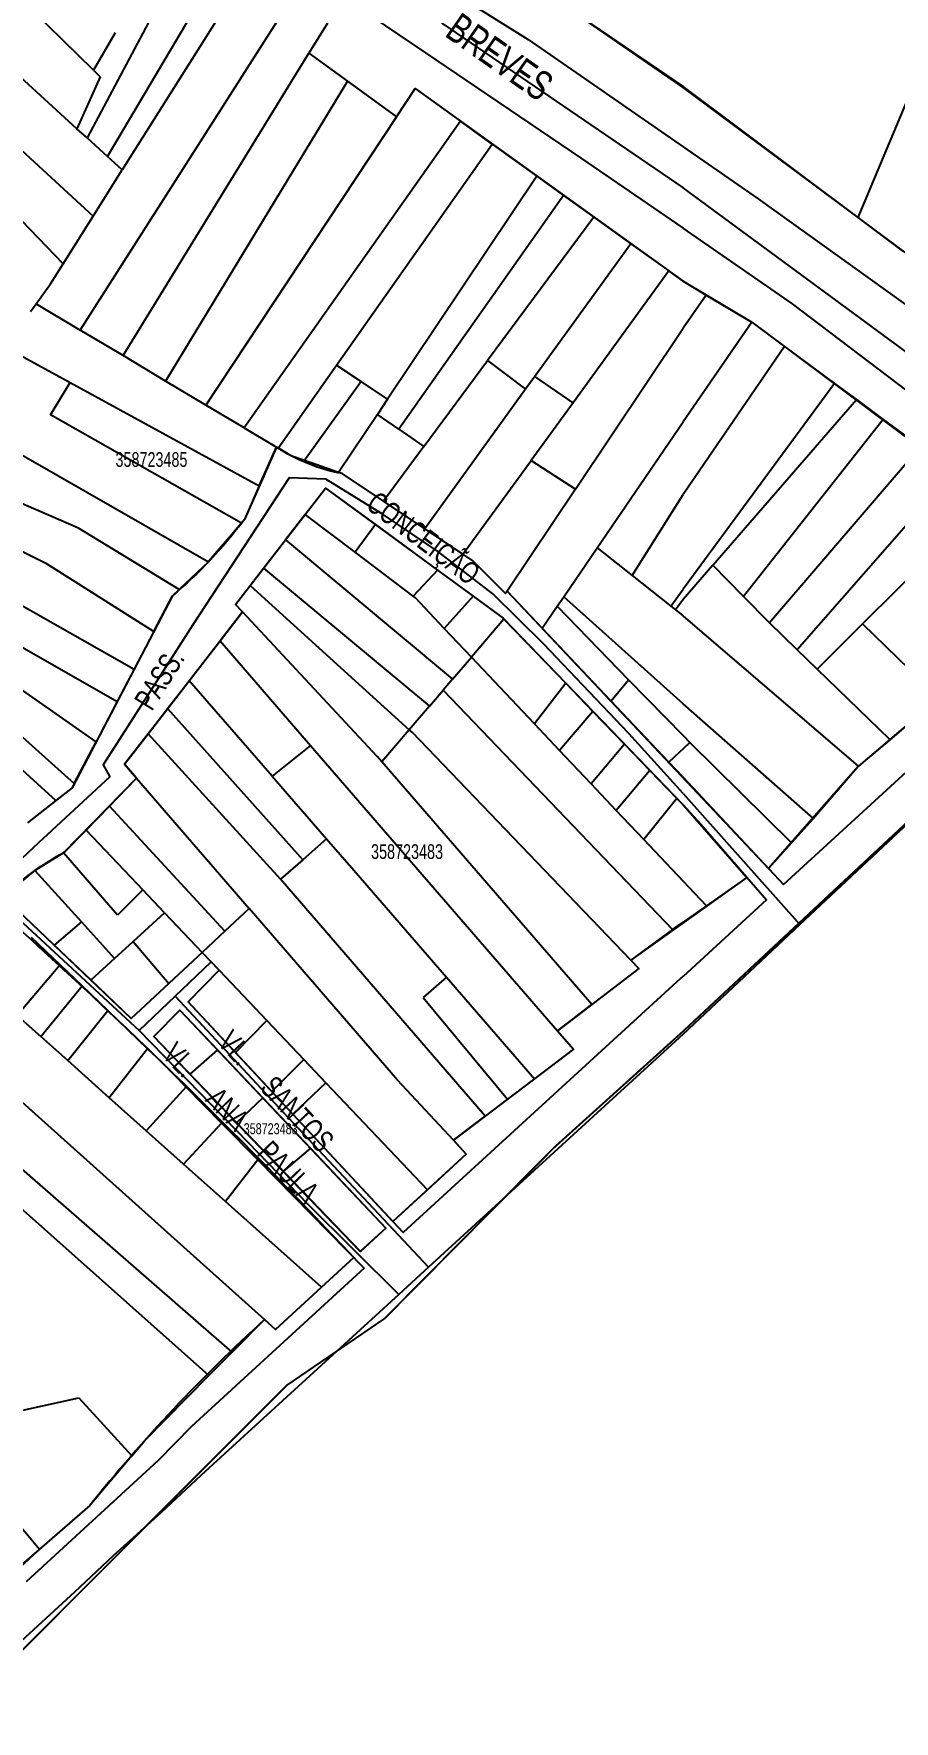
# Model space of a CAD drawing. Extents: x 199219 to 200475, y 4837288 to 4839440.
# Drawn here: x 199911.7 to 200028.7, y 4837743 to 4837972.4 of the extents above; entities that cross this region are included whole.
import ezdxf

# ---------------------------------------------------------------- set-up
doc = ezdxf.new("R2010")
doc.units = 0
doc.header["$LTSCALE"] = 3
doc.header["$MEASUREMENT"] = 0
for name, color, linetype in [('CD_MALHA_LOTES', 40, 'CONTINUOUS'), ('CD_TXT_QUADRA', 7, 'CONTINUOUS'), ('LM-LIM-SETOR-FISCAL', 7, 'CONTINUOUS'), ('RU-QUADRAS', 210, 'CONTINUOUS'), ('SV-EIXO-RUA-PAV', 20, 'CONTINUOUS'), ('SV-RUA-PAVIM-S-GUIA-C-GUIA', 7, 'CONTINUOUS'), ('SV-TXT-RUA-N-PAV-S-GUIA-C-GUIA', 7, 'CONTINUOUS'), ('SV-TXT-RUA-PAV-S-GUIA-C-GUIA', 7, 'CONTINUOUS')]:
    doc.layers.add(name, color=color, linetype=linetype)
doc.styles.add('ARIAL', font='ARIAL.TTF')
doc.linetypes.add('Limite', pattern='A,20,-3,[130,ltypeshp.shx,S=6.35,R=0,X=0,Y=0],-3,20', length=46)

msp = doc.modelspace()

# ---------------------------------------------------------------- linework, layer by layer
at = {"layer": 'CD_MALHA_LOTES', "linetype": 'Continuous'}
for p, q in [((199921.69, 4837955.7), (199938.02, 4837983.23)), ((199974.06, 4837982.96), (200000, 4837965.22)), ((199919.78, 4837967.45), (199906.24, 4837980.72)), ((199931.36, 4837981.67), (199918.92, 4837958.23)), ((199940.93, 4837981.22), (199923.69, 4837953.88)), ((199918, 4837932.08), (199946.73, 4837977.2)), ((199917.54, 4837959.48), (199900.23, 4837975.24)), ((199951.61, 4837973.83), (199949.1, 4837969.74)), ((200023.82, 4837947.39), (200035.28, 4837974.73)), ((199922.72, 4837972.51), (199919.78, 4837967.45)), ((199886.38, 4837971.26), (199915.65, 4837941.13)), ((199894.13, 4837971.1), (199919.73, 4837947.6)), ((199923.81, 4837928.63), (199949.1, 4837969.74)), ((199949.1, 4837969.74), (199954.36, 4837965.93)), ((199919.78, 4837967.45), (199920.69, 4837966.55)), ((199920.69, 4837966.55), (199917.54, 4837959.48)), ((199954.36, 4837965.93), (199929.61, 4837925.17)), ((199954.36, 4837965.93), (199961, 4837961.11)), ((199961, 4837961.11), (199963.54, 4837964.95)), ((199963.54, 4837964.95), (199969.73, 4837960.5)), ((200023.82, 4837947.39), (200000, 4837965.22)), ((199961, 4837961.11), (199935.09, 4837921.91)), ((199969.73, 4837960.5), (199940.3, 4837918.82)), ((199974.04, 4837957.4), (199969.73, 4837960.5)), ((199918.92, 4837958.23), (199917.54, 4837959.48)), ((199918.92, 4837958.23), (199921.69, 4837955.7)), ((199923.69, 4837953.88), (199921.69, 4837955.7)), ((199952.87, 4837927.32), (199974.04, 4837957.4)), ((199974.04, 4837957.4), (199980.1, 4837953.05)), ((199919.73, 4837947.6), (199923.69, 4837953.88)), ((199980.1, 4837953.05), (199959.79, 4837922.71)), ((199980.1, 4837953.05), (199983.75, 4837950.42)), ((199983.75, 4837950.42), (199961.34, 4837918.62)), ((199983.75, 4837950.42), (199987.87, 4837947.47)), ((199915.65, 4837941.13), (199919.73, 4837947.6)), ((199987.87, 4837947.47), (199973.42, 4837927.97)), ((199987.87, 4837947.47), (199992.89, 4837943.85)), ((200030, 4837942.8), (200023.82, 4837947.39)), ((199992.89, 4837943.85), (199979.85, 4837925.81)), ((199992.89, 4837943.85), (199998.07, 4837940.14)), ((199913.92, 4837938.38), (199915.65, 4837941.13)), ((199998.07, 4837940.14), (199985.04, 4837922.22)), ((200000, 4837938.75), (199998.07, 4837940.14)), ((199911.97, 4837935.66), (199913.92, 4837938.38)), ((200000, 4837938.75), (200003.16, 4837936.86)), ((199911.23, 4837934.62), (199911.97, 4837935.66)), ((199911.97, 4837935.66), (199918, 4837932.08)), ((200003.16, 4837936.86), (200000, 4837932.35)), ((200003.16, 4837936.86), (200009.34, 4837933.17)), ((200009.34, 4837933.17), (200000, 4837919.61)), ((200009.34, 4837933.17), (200013.82, 4837929.86)), ((199923.81, 4837928.63), (199918, 4837932.08)), ((199985.36, 4837910.47), (200000, 4837932.35)), ((199907.84, 4837929.8), (199916.61, 4837925)), ((199929.61, 4837925.17), (199923.81, 4837928.63)), ((199964.75, 4837916.27), (199973.42, 4837927.97)), ((199973.42, 4837927.97), (199978.58, 4837924.06)), ((200013.82, 4837929.86), (200000, 4837909.74)), ((200013.82, 4837929.86), (200020.59, 4837924.86)), ((199944.94, 4837916.06), (199952.87, 4837927.32)), ((199952.87, 4837927.32), (199956.19, 4837925.1)), ((199979.85, 4837925.81), (199978.58, 4837924.06)), ((199985.04, 4837922.22), (199979.85, 4837925.81)), ((199913.92, 4837920.59), (199916.61, 4837925)), ((199916.61, 4837925), (199942.35, 4837910.92)), ((199935.09, 4837921.91), (199929.61, 4837925.17)), ((199956.19, 4837925.1), (199948.49, 4837914.37)), ((199959.79, 4837922.71), (199956.19, 4837925.1)), ((199978.58, 4837924.06), (199964.87, 4837905.09)), ((200020.59, 4837924.86), (200000, 4837896.9)), ((200020.59, 4837924.86), (200023.58, 4837922.65)), ((199940.3, 4837918.82), (199935.09, 4837921.91)), ((199959.79, 4837922.71), (199958.41, 4837920.65)), ((199985.04, 4837922.22), (199979.32, 4837914.36)), ((200004.05, 4837900.14), (200023.58, 4837922.65)), ((200023.58, 4837922.65), (200027.21, 4837919.97)), ((199902.56, 4837919.41), (199935.43, 4837900.6)), ((199939.91, 4837905.87), (199913.92, 4837920.59)), ((199940.3, 4837918.82), (199944.7, 4837916.2)), ((199958.41, 4837920.65), (199953.13, 4837912.76)), ((199961.34, 4837918.62), (199958.41, 4837920.65)), ((199988.31, 4837902.51), (200000, 4837919.61)), ((200027.21, 4837919.97), (200008.21, 4837895.9)), ((200027.21, 4837919.97), (200032.3, 4837916.22)), ((199961.34, 4837918.62), (199964.75, 4837916.27)), ((199942.35, 4837910.92), (199944.7, 4837916.2)), ((199944.7, 4837916.2), (199944.94, 4837916.06)), ((199946.79, 4837914.96), (199944.94, 4837916.06)), ((199948.49, 4837914.37), (199946.79, 4837914.96)), ((199953.13, 4837912.76), (199948.49, 4837914.37)), ((199964.75, 4837916.27), (199959.24, 4837908.84)), ((199970.06, 4837901.63), (199979.32, 4837914.36)), ((199979.32, 4837914.36), (199985.36, 4837910.47)), ((200032.3, 4837916.22), (200011.75, 4837892.3)), ((199917.77, 4837905.18), (199900.39, 4837912.67)), ((199953.61, 4837912.59), (199953.13, 4837912.76)), ((199959.24, 4837908.84), (199953.61, 4837912.59)), ((200036.78, 4837912.91), (200015.52, 4837888.65)), ((199942.35, 4837910.92), (199940.32, 4837906.35)), ((199948.6, 4837907.03), (199951.37, 4837910.62)), ((199951.37, 4837910.62), (199958.14, 4837905.66)), ((199985.36, 4837910.47), (199976.08, 4837896.6)), ((199993.06, 4837898.75), (200000, 4837909.74)), ((199898.46, 4837907.86), (199913.32, 4837900.43)), ((199964.87, 4837905.09), (199959.24, 4837908.84)), ((200041.65, 4837909.31), (200024.44, 4837892.18)), ((199931.47, 4837896.86), (199917.77, 4837905.18)), ((199935.43, 4837900.6), (199939.91, 4837905.87)), ((199940.32, 4837906.35), (199939.91, 4837905.87)), ((199948.6, 4837907.03), (199945.93, 4837903.59)), ((199955.39, 4837901.9), (199948.6, 4837907.03)), ((199958.14, 4837905.66), (199955.39, 4837901.9)), ((199958.14, 4837905.66), (199966.61, 4837899.46)), ((199964.87, 4837905.09), (199970.06, 4837901.63)), ((199942.94, 4837899.72), (199945.93, 4837903.59)), ((199945.93, 4837903.59), (199968.62, 4837884.63)), ((199913.32, 4837900.43), (199927.99, 4837891.11)), ((199935.43, 4837900.6), (199931.47, 4837896.86)), ((199963.28, 4837895.92), (199955.39, 4837901.9)), ((199971.41, 4837900.73), (199970.06, 4837901.63)), ((199975.86, 4837896.28), (199971.41, 4837900.73)), ((199983.77, 4837895.86), (199988.31, 4837902.51)), ((199988.31, 4837902.51), (199993.06, 4837898.75)), ((199901.68, 4837899.43), (199925.31, 4837886)), ((199941.11, 4837897.36), (199942.94, 4837899.72)), ((199942.94, 4837899.72), (199965.49, 4837880.97)), ((199966.61, 4837899.46), (199963.28, 4837895.92)), ((199966.61, 4837899.46), (199971.45, 4837895.92)), ((199993.06, 4837898.75), (199998.35, 4837894.56)), ((200004.05, 4837900.14), (200000, 4837895.48)), ((200008.21, 4837895.9), (200004.05, 4837900.14)), ((199897.49, 4837896.1), (199923.02, 4837881.63)), ((199927.99, 4837891.11), (199930.53, 4837895.97)), ((199930.53, 4837895.97), (199931.47, 4837896.86)), ((199939.12, 4837894.8), (199941.11, 4837897.36)), ((199941.11, 4837897.36), (199962.76, 4837877.78)), ((199963.59, 4837895.69), (199963.28, 4837895.92)), ((199971.45, 4837895.92), (199967.51, 4837891.55)), ((199971.45, 4837895.92), (199975.51, 4837892.95)), ((199976.08, 4837896.6), (199975.86, 4837896.28)), ((199976.08, 4837896.6), (199980.83, 4837891.57)), ((199982.88, 4837894.57), (199983.77, 4837895.86)), ((200000, 4837881.29), (199983.77, 4837895.86)), ((199998.35, 4837894.56), (200000, 4837896.9)), ((200011.75, 4837892.3), (200008.21, 4837895.9)), ((199920.16, 4837876.15), (199894.72, 4837893.91)), ((199940.06, 4837893.79), (199937.02, 4837889.86)), ((199940.06, 4837893.79), (199939.12, 4837894.8)), ((199958.4, 4837874.12), (199940.06, 4837893.79)), ((199967.51, 4837891.55), (199963.59, 4837895.69)), ((199980.83, 4837891.57), (199982.88, 4837894.57)), ((199982.88, 4837894.57), (199992.6, 4837884.58)), ((199998.35, 4837894.56), (199998.96, 4837894.07)), ((200000, 4837895.48), (199998.96, 4837894.07)), ((199998.96, 4837894.07), (200000, 4837893.25)), ((199971.2, 4837887.64), (199967.51, 4837891.55)), ((199975.63, 4837892.82), (199971.2, 4837887.64)), ((199975.51, 4837892.95), (199975.63, 4837892.82)), ((199975.63, 4837892.82), (199984.05, 4837884.09)), ((199980.83, 4837891.57), (199990.19, 4837881.68)), ((200023.87, 4837872.82), (200000, 4837893.25)), ((200015.52, 4837888.65), (200011.75, 4837892.3)), ((200024.44, 4837892.18), (200018.25, 4837886.01)), ((200024.44, 4837892.18), (200034.77, 4837882.12)), ((199927.99, 4837891.11), (199925.31, 4837886)), ((199932.8, 4837884.43), (199937.02, 4837889.86)), ((199937.02, 4837889.86), (199949.32, 4837875.65)), ((199968.62, 4837884.63), (199971.2, 4837887.64)), ((199979.79, 4837878.56), (199971.2, 4837887.64)), ((200018.25, 4837886.01), (200015.52, 4837888.65)), ((199900.55, 4837885.33), (199917.18, 4837870.47)), ((199925.31, 4837886), (199923.02, 4837881.63)), ((199929.87, 4837880.64), (199932.8, 4837884.43)), ((199944.1, 4837871.44), (199932.8, 4837884.43)), ((199968.62, 4837884.63), (199967.35, 4837883.15)), ((199990.19, 4837881.68), (199992.6, 4837884.58)), ((199992.6, 4837884.58), (200000, 4837876.97)), ((200028.12, 4837876.44), (200018.25, 4837886.01)), ((199965.49, 4837880.97), (199967.35, 4837883.15)), ((199967.35, 4837883.15), (199998.58, 4837850.64)), ((199984.05, 4837884.09), (199979.79, 4837878.56)), ((199984.05, 4837884.09), (199987.75, 4837880.25)), ((200034.77, 4837882.12), (200028.12, 4837876.44)), ((199923.02, 4837881.63), (199920.16, 4837876.15)), ((199927.21, 4837877.2), (199929.87, 4837880.64)), ((199929.87, 4837880.64), (199948.27, 4837860.11)), ((199965.49, 4837880.97), (199962.76, 4837877.78)), ((199987.75, 4837880.25), (199983.2, 4837874.95)), ((199987.75, 4837880.25), (199992.02, 4837875.82)), ((199998.05, 4837873.37), (199990.19, 4837881.68)), ((200017.77, 4837865.73), (200000, 4837881.29)), ((199903.22, 4837878.53), (199914.68, 4837868.17)), ((199962.76, 4837877.78), (199959.02, 4837873.41)), ((199963.13, 4837877.44), (199962.76, 4837877.78)), ((199992.88, 4837846.46), (199963.13, 4837877.44)), ((199983.2, 4837874.95), (199979.79, 4837878.56)), ((199917.18, 4837870.47), (199920.16, 4837876.15)), ((199927.21, 4837877.2), (199924.01, 4837873.08)), ((199945.22, 4837857.44), (199927.21, 4837877.2)), ((199949.32, 4837875.65), (199944.1, 4837871.44)), ((199949.32, 4837875.65), (199982.9, 4837836.86)), ((199992.02, 4837875.82), (199987.5, 4837870.4)), ((199992.02, 4837875.82), (199995.49, 4837872.22)), ((199998.05, 4837873.37), (200000.94, 4837876.04)), ((200000, 4837876.97), (200000.94, 4837876.04)), ((200000.94, 4837876.04), (200014.78, 4837862.42)), ((200028.12, 4837876.44), (200023.87, 4837872.82)), ((199924.01, 4837873.08), (199925.66, 4837871.17)), ((199959.02, 4837873.41), (199958.4, 4837874.12)), ((199987.58, 4837840.43), (199959.02, 4837873.41)), ((199987.5, 4837870.4), (199983.2, 4837874.95)), ((200000, 4837871.31), (199998.05, 4837873.37)), ((200023.87, 4837872.82), (200017.77, 4837865.73)), ((199921.97, 4837867.39), (199925.66, 4837871.17)), ((199925.66, 4837871.17), (199940.98, 4837853.45)), ((199944.1, 4837871.44), (199951.51, 4837862.93)), ((199995.49, 4837872.22), (199990.92, 4837866.78)), ((199995.49, 4837872.22), (199999.14, 4837868.44)), ((200011.62, 4837858.93), (200000, 4837871.31)), ((199916.88, 4837869.89), (199914.68, 4837868.17)), ((199917.18, 4837870.47), (199916.88, 4837869.89)), ((199990.92, 4837866.78), (199987.5, 4837870.4)), ((199999.14, 4837868.44), (199994.65, 4837862.84)), ((200000, 4837867.55), (199999.14, 4837868.44)), ((199914.68, 4837868.17), (199910.8, 4837865.13)), ((199918.78, 4837864.12), (199921.97, 4837867.39)), ((199937.67, 4837850.38), (199921.97, 4837867.39)), ((199994.65, 4837862.84), (199990.92, 4837866.78)), ((200000, 4837867.55), (200002.42, 4837864.92)), ((199915.72, 4837861.06), (199918.78, 4837864.12)), ((199918.78, 4837864.12), (199926.51, 4837856)), ((200002.42, 4837864.92), (200008.7, 4837857.68)), ((200014.78, 4837862.42), (200017.77, 4837865.73)), ((199951.51, 4837862.93), (199948.27, 4837860.11)), ((199951.51, 4837862.93), (199955.19, 4837858.7)), ((200000, 4837857.18), (199994.65, 4837862.84)), ((200014.78, 4837862.42), (200011.62, 4837858.93)), ((199915.72, 4837861.06), (199911.81, 4837858.62)), ((199923.08, 4837852.57), (199915.72, 4837861.06)), ((199948.27, 4837860.11), (199945.22, 4837857.44)), ((199907.54, 4837855.04), (199911.81, 4837858.62)), ((199911.81, 4837858.62), (199918.14, 4837851.65)), ((199973.06, 4837825.24), (199945.22, 4837857.44)), ((199955.19, 4837858.7), (199967.8, 4837844.15)), ((200003.19, 4837853.84), (200000, 4837857.18)), ((200008.7, 4837857.68), (200003.19, 4837853.84)), ((199914.44, 4837848.49), (199907.54, 4837855.04)), ((199926.51, 4837856), (199923.08, 4837852.57)), ((199929.47, 4837852.88), (199926.51, 4837856)), ((199925.2, 4837848.98), (199929.47, 4837852.88)), ((199929.47, 4837852.88), (199934.58, 4837847.5)), ((199940.98, 4837853.45), (199937.67, 4837850.38)), ((199961.15, 4837830.13), (199940.98, 4837853.45)), ((200003.19, 4837853.84), (200000, 4837851.62)), ((199918.14, 4837851.65), (199914.44, 4837848.49)), ((199918.14, 4837851.65), (199922.67, 4837846.67)), ((199937.67, 4837850.38), (199934.58, 4837847.5)), ((199998.58, 4837850.64), (199992.88, 4837846.46)), ((199998.58, 4837850.64), (200000, 4837851.62)), ((199911.32, 4837849.56), (199915.24, 4837845.81)), ((199919.45, 4837843.72), (199914.44, 4837848.49)), ((199922.67, 4837846.67), (199925.2, 4837848.98)), ((199925.2, 4837848.98), (199930.03, 4837843.28)), ((199915.24, 4837845.81), (199909.39, 4837838.94)), ((199918.24, 4837842.94), (199915.24, 4837845.81)), ((199922.67, 4837846.67), (199919.45, 4837843.72)), ((199934.58, 4837847.5), (199930.03, 4837843.28)), ((199934.58, 4837847.5), (199936.88, 4837845.08)), ((199993.97, 4837845.32), (199987.58, 4837840.43)), ((199992.88, 4837846.46), (199993.97, 4837845.32)), ((199924.92, 4837838.53), (199919.45, 4837843.72)), ((199930.03, 4837843.28), (199924.92, 4837838.53)), ((199932.65, 4837840.8), (199936.88, 4837845.08)), ((199936.88, 4837845.08), (199943.36, 4837838.26)), ((199967.8, 4837844.15), (199964.66, 4837841.36)), ((199967.8, 4837844.15), (199979.78, 4837830.33)), ((199912.63, 4837836.05), (199918.24, 4837842.94)), ((199921.75, 4837839.59), (199918.24, 4837842.94)), ((199939.1, 4837833.89), (199932.65, 4837840.8)), ((199964.66, 4837841.36), (199976.14, 4837827.57)), ((199909.39, 4837838.94), (199912.63, 4837836.05)), ((199916.29, 4837832.79), (199921.75, 4837839.59)), ((199921.75, 4837839.59), (199927.15, 4837834.41)), ((199927.98, 4837836.06), (199931.54, 4837839.66)), ((199931.54, 4837839.66), (199936.65, 4837834.26)), ((199982.9, 4837836.86), (199987.58, 4837840.43)), ((199943.36, 4837838.26), (199939.1, 4837833.89)), ((199943.36, 4837838.26), (199948.41, 4837832.95)), ((199982.9, 4837836.86), (199985.08, 4837834.34)), ((199935.5, 4837789.97), (199884.33, 4837835.47)), ((199916.29, 4837832.79), (199912.63, 4837836.05)), ((199927.15, 4837834.41), (199921.93, 4837827.75)), ((199927.15, 4837834.41), (199929.04, 4837832.61)), ((199932.91, 4837830.94), (199927.98, 4837836.06)), ((199936.65, 4837834.26), (199932.91, 4837830.94)), ((199936.65, 4837834.26), (199942.81, 4837827.74)), ((199944.04, 4837828.59), (199939.1, 4837833.89)), ((199985.08, 4837834.34), (199979.78, 4837830.33)), ((199902.75, 4837833.72), (199943.06, 4837797.58)), ((199921.93, 4837827.75), (199916.29, 4837832.79)), ((199929.04, 4837832.61), (199932.38, 4837829.22)), ((199948.41, 4837832.95), (199944.04, 4837828.59)), ((199948.41, 4837832.95), (199951.42, 4837829.78)), ((199932.38, 4837829.22), (199926.95, 4837823.27)), ((199932.38, 4837829.22), (199937.23, 4837824.29)), ((199939.27, 4837824.33), (199932.91, 4837830.94)), ((199951.42, 4837829.78), (199946.93, 4837825.5)), ((199951.42, 4837829.78), (199965.25, 4837815.24)), ((199968.75, 4837821.97), (199961.15, 4837830.13)), ((199979.78, 4837830.33), (199976.14, 4837827.57)), ((199938.66, 4837793.15), (199898.32, 4837828.24)), ((199926.95, 4837823.27), (199921.93, 4837827.75)), ((199942.81, 4837827.74), (199939.27, 4837824.33)), ((199942.81, 4837827.74), (199949.31, 4837820.87)), ((199946.93, 4837825.5), (199944.04, 4837828.59)), ((199976.14, 4837827.57), (199973.06, 4837825.24)), ((199960.54, 4837810.92), (199946.93, 4837825.5)), ((199968.75, 4837821.97), (199973.06, 4837825.24)), ((199932.06, 4837818.71), (199926.95, 4837823.27)), ((199937.23, 4837824.29), (199932.06, 4837818.71)), ((199937.23, 4837824.29), (199942.14, 4837819.29)), ((199945.6, 4837817.74), (199939.27, 4837824.33)), ((199949.31, 4837820.87), (199945.6, 4837817.74)), ((199949.31, 4837820.87), (199959.56, 4837810.02)), ((199965.25, 4837815.24), (199970.51, 4837820.08)), ((199970.51, 4837820.08), (199968.75, 4837821.97)), ((199937.76, 4837813.62), (199932.06, 4837818.71)), ((199942.14, 4837819.29), (199937.76, 4837813.62)), ((199942.14, 4837819.29), (199955.2, 4837806.01)), ((199956.1, 4837806.83), (199945.6, 4837817.74)), ((199950.81, 4837801.98), (199937.76, 4837813.62)), ((199965.25, 4837815.24), (199960.54, 4837810.92)), ((199959.56, 4837810.02), (199956.1, 4837806.83)), ((199955.2, 4837806.01), (199950.81, 4837801.98)), ((199944.56, 4837796.23), (199950.81, 4837801.98)), ((199943.06, 4837797.58), (199938.66, 4837793.15)), ((199943.06, 4837797.58), (199944.56, 4837796.23)), ((199938.66, 4837793.15), (199935.5, 4837789.97)), ((199926.77, 4837781.16), (199935.5, 4837789.97)), ((199910.17, 4837785.26), (199917.81, 4837786.94)), ((199917.81, 4837786.94), (199925, 4837779.07)), ((199925, 4837779.07), (199926.77, 4837781.16)), ((199925, 4837779.07), (199919.29, 4837772.31)), ((199903.76, 4837776.73), (199912.44, 4837766.37)), ((199919.29, 4837772.31), (199912.44, 4837766.37)), ((199912.44, 4837766.37), (199907.4, 4837761.67))]:
    msp.add_line(p, q, dxfattribs=at)
at = {"layer": 'LM-LIM-SETOR-FISCAL', "linetype": 'Limite', "ltscale": 0.1, "const_width": 0.25}
msp.add_lwpolyline([(200043.405647, 4837877.242148), (200000, 4837836.768573), (199982.436891, 4837820.953928), (199959.408427, 4837797.737755), (199946.133187, 4837788.683969), (199905.795739, 4837748.34652), (199896.466782, 4837740.269297), (199873.52578, 4837717.084998), (199855.36856, 4837704.79733), (199875.542652, 4837650.528207), (199901.761994, 4837580.946108)], dxfattribs=at)
at = {"layer": 'RU-QUADRAS', "color": 6, "linetype": 'Continuous'}
for points in [[(199974.06, 4837982.96), (199975.83, 4837987.95), (200000, 4837981.84, 0.0126605122), (200057.2, 4837970.71), (200110, 4837958.29, -0.5812449766), (200113.14, 4837954.38), (200071.11, 4837915.5), (200069.54, 4837915.51), (200068.01, 4837916.05), (200045.17, 4837931.54), (200000, 4837965.08)], [(199907.54, 4837855.04, -0.0700221347), (199915.72, 4837861.06), (199925.66, 4837871.17), (199924.01, 4837873.08), (199940.06, 4837893.79), (199939.12, 4837894.8), (199951.37, 4837910.62), (199975.51, 4837892.95), (200000, 4837867.55), (200008.7, 4837857.68), (199992.88, 4837846.46), (199993.97, 4837845.32), (199982.9, 4837836.86), (199985.08, 4837834.34), (199968.75, 4837821.97), (199970.51, 4837820.08), (199960.54, 4837810.92), (199932.65, 4837840.8), (199936.88, 4837845.08), (199934.58, 4837847.5), (199924.92, 4837838.53)]]:
    msp.add_lwpolyline(points, format="xyb", close=True, dxfattribs=at)
for points in [[(199951.61, 4837973.83), (199949.1, 4837969.74), (199961, 4837961.11), (199963.54, 4837964.95), (200000, 4837938.75), (200009.34, 4837933.17), (200054.1, 4837899.83, -0.0178719026), (200023.87, 4837872.82), (200011.62, 4837858.93), (199976.08, 4837896.6), (199975.86, 4837896.28), (199971.41, 4837900.73), (199953.61, 4837912.59, -0.1008534041), (199944.7, 4837916.2), (199940.32, 4837906.35, -0.0545418613), (199930.53, 4837895.97), (199916.88, 4837869.89), (199910.8, 4837865.13)], [(199904.84, 4837855.02, -0.0233664366), (199955.2, 4837806.01), (199944.56, 4837796.23), (199943.06, 4837797.58, 0.0398833145), (199919.29, 4837772.31), (199903.04, 4837758.27)]]:
    msp.add_lwpolyline(points, format="xyb", dxfattribs=at)
msp.add_lwpolyline([(199927.98, 4837836.06), (199931.54, 4837839.66), (199959.56, 4837810.02), (199956.1, 4837806.83)], close=True, dxfattribs=at)
at = {"layer": 'SV-EIXO-RUA-PAV'}
for points in [[(200000, 4837836.390869), (200015.88, 4837851.29), (200068.87, 4837900.84), (200102.39, 4837933.69), (200130.05, 4837961.59), (200145.64, 4837974.5), (200150.43, 4837978.46), (200181.68, 4838005.69), (200218.93, 4838039.92), (200294.37, 4838110.85), (200334.17, 4838146.89), (200383.26, 4838191.79), (200406.24, 4838211.97)], [(199936.024955, 4838014.755031), (199952.645642, 4837996.185711), (199953.104144, 4837989.308186), (199955.625903, 4837984.493918), (199967.317697, 4837973.719127), (200000, 4837951.43042)], [(200068.87, 4837900.84), (200000, 4837951.43042)], [(200000, 4837869.116455), (199992.642921, 4837877.264855), (199980.998287, 4837889.463995), (199974.109587, 4837896.230248), (199966.581121, 4837902.032806), (199959.187702, 4837907.023364), (199951.424613, 4837911.829086), (199946.434056, 4837912.013921), (199933.310738, 4837892.051692), (199921.111598, 4837873.013639), (199922.035775, 4837871.35012), (199912.287466, 4837862.41302), (199906.090888, 4837856.60009), (199896.787903, 4837863.822071), (199895.701472, 4837865.505303), (199893.015773, 4837865.717332), (199892.096981, 4837868.120327), (199888.845871, 4837869.180471), (199887.290993, 4837873.350373), (199886.266187, 4837876.07141)], [(200000, 4837869.116455), (200015.88, 4837851.29)], [(199906.090888, 4837856.60009), (199906.483088, 4837854.883766), (199926.027187, 4837836.886323), (199940.790714, 4837821.70098), (199948.945806, 4837813.264679), (199961.320808, 4837801.003955)], [(199926.027187, 4837836.886323), (199935.795279, 4837846.222365)], [(199930.919874, 4837841.562603), (199946.27431, 4837825.075501), (199965.374214, 4837804.712234)], [(200000, 4837836.390869), (199965.374214, 4837804.712234), (199961.320808, 4837801.003955), (199934.444834, 4837776.415388), (199928.972554, 4837771.331802), (199922.46573, 4837765.456125), (199917.217077, 4837760.553803), (199883.73482, 4837729.845236), (199865.114382, 4837712.724793), (199858.883151, 4837707.7116), (199855.672529, 4837704.349369)]]:
    msp.add_lwpolyline(points, dxfattribs=at)
at = {"layer": 'SV-RUA-PAVIM-S-GUIA-C-GUIA'}
for points in [[(200000, 4837986.925017), (199970.52462, 4837992.997625), (199963.212823, 4837994.695089), (199961.052636, 4837993.615726), (199961.860428, 4837988.855489), (199969.760176, 4837977.37249), (199978.911187, 4837971.605021), (200000, 4837957.030356)], [(200000, 4837957.030356), (200010.23, 4837949.96), (200038.3, 4837929.83), (200067.32, 4837908.56), (200068.99, 4837908.14), (200070.48, 4837908.9), (200072.99, 4837911.47), (200117, 4837952.31), (200118.65, 4837956.3), (200117.31, 4837958.76), (200114.38, 4837960.43), (200036.1, 4837979.52), (200009.91, 4837984.88), (200000, 4837986.925017)], [(199950.300926, 4837979.714281), (199964.94157, 4837969.816013), (199986.194146, 4837955.450786), (200000, 4837945.944743)], [(200000, 4837871.305276), (200013.66, 4837856.75), (200058.57, 4837897.84), (200059.03, 4837898.81), (200058.87, 4837900.19), (200057.46, 4837901.78), (200041.03, 4837915.89), (200014.9, 4837935.68), (200000, 4837945.944743)], [(200000, 4837871.305276), (199998.049609, 4837873.367198), (199990.185202, 4837881.68132), (199980.831981, 4837891.569392), (199976.075227, 4837896.598155), (199975.864394, 4837896.283118), (199971.41, 4837900.73), (199970.064003, 4837901.626827), (199964.867711, 4837905.089075), (199959.243656, 4837908.836339), (199953.61, 4837912.59), (199953.13245, 4837912.755952), (199948.485818, 4837914.370691), (199946.79, 4837914.96), (199944.944693, 4837916.05721), (199944.697569, 4837916.204148), (199942.348684, 4837910.916679), (199940.32, 4837906.35), (199939.90885, 4837905.867204), (199935.27, 4837900.42), (199931.473943, 4837896.856191), (199930.53, 4837895.97), (199927.98663, 4837891.110579), (199925.310706, 4837885.997899), (199923.023592, 4837881.628086), (199920.155319, 4837876.147898), (199917.181717, 4837870.466468), (199916.88, 4837869.89), (199914.683037, 4837868.169798), (199910.803711, 4837865.132319)], [(200000, 4837844.252923), (199999.158432, 4837843.483057), (199961.926255, 4837809.428224), (199946.925834, 4837825.501549), (199944.041962, 4837828.59169), (199939.101076, 4837833.885972), (199932.65256, 4837840.795718), (199936.879705, 4837845.081514), (199934.576282, 4837847.50479), (199930.031859, 4837843.283851), (199924.917942, 4837838.533955), (199919.454164, 4837843.724544), (199914.439928, 4837848.488069), (199907.53992, 4837855.043076), (199911.93, 4837858.72), (199915.9, 4837861.17), (199918.78129, 4837864.121634), (199921.96854, 4837867.386697), (199925.662799, 4837871.171149), (199924.012868, 4837873.079304), (199927.208448, 4837877.204096), (199929.868128, 4837880.637159), (199932.804369, 4837884.427199), (199937.016026, 4837889.863523), (199940.059696, 4837893.792232), (199939.124541, 4837894.795301), (199941.11243, 4837897.363905), (199942.939614, 4837899.724858), (199945.931064, 4837903.59019), (199948.596224, 4837907.033915), (199951.368074, 4837910.615496), (199958.143055, 4837905.658004), (199966.612126, 4837899.460887), (199971.447155, 4837895.922927), (199975.51, 4837892.95), (199975.632467, 4837892.822962), (199984.051217, 4837884.090014), (199987.753488, 4837880.249569), (199992.021039, 4837875.822748), (199995.493351, 4837872.220845), (199999.139764, 4837868.438342), (200000, 4837867.546001)], [(200000, 4837867.546001), (200002.42, 4837864.92), (200011.35, 4837854.64), (200000, 4837844.25)], [(199911.32, 4837849.56), (199915.237825, 4837845.812419), (199918.237371, 4837842.943214), (199921.747015, 4837839.586078), (199927.153631, 4837834.4144), (199929.04, 4837832.61), (199932.375685, 4837829.219097), (199937.225778, 4837824.288716), (199942.140559, 4837819.292577), (199956.6193, 4837804.574158), (199933.109116, 4837783.070301), (199928.60503, 4837778.449921), (199910.644208, 4837761.918379)]]:
    msp.add_lwpolyline(points, dxfattribs=at)
msp.add_lwpolyline([(199956.095583, 4837806.832821), (199945.602836, 4837817.741373), (199939.270077, 4837824.325085), (199932.908572, 4837830.938683), (199927.982064, 4837836.060418), (199931.537083, 4837839.664763), (199936.646369, 4837834.260164), (199942.809341, 4837827.740976), (199949.305905, 4837820.868914), (199959.563201, 4837810.018752)], close=True, dxfattribs=at)

# ---------------------------------------------------------------- texts
at = {"layer": 'CD_TXT_QUADRA', "linetype": 'Continuous', "style": 'ARIAL', "width": 0.7}
for s, height, p in [('358723485', 2, (199922.784523, 4837913.510713)), ('358723483', 2, (199957.558682, 4837860.208489)), ('358723483', 1.5, (199940.226749, 4837822.782807))]:
    msp.add_text(s, height=height, dxfattribs=at).set_placement(p)
at = {"layer": 'SV-TXT-RUA-N-PAV-S-GUIA-C-GUIA', "style": 'ARIAL', "width": 0.7}
msp.add_text('BREVES', height=4, rotation=325, dxfattribs=at).set_placement((199967.422855, 4837972.157358))
at = {"layer": 'SV-TXT-RUA-PAV-S-GUIA-C-GUIA', "style": 'ARIAL', "width": 0.7}
for s, rotation, p in [('CONCEIÇÃO', 323, (199956.688587, 4837907.987078)), ('PASS.', 58, (199927.737673, 4837880.186531)), ('VL.     SANTOS', 313, (199936.549592, 4837835.132966)), ('VL.     ANA     PAULA', 314, (199928.985561, 4837833.45207))]:
    msp.add_text(s, height=3, rotation=rotation, dxfattribs=at).set_placement(p)

doc.saveas('drawing.dxf')
